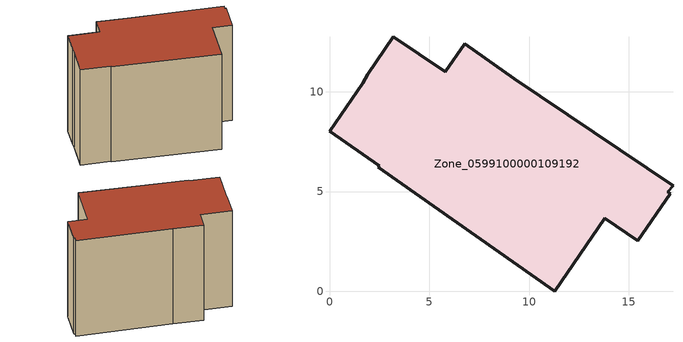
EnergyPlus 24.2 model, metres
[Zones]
Zone_0599100000109192
 floor ground (C_G): 3.19,12.76 5.8,11.01 6.78,12.4 9.26,10.66 17.21,5.29 16.94,4.98 17.06,4.9 15.44,2.54 13.8,3.67 11.29,0 2.44,6.21 2.5,6.29 0,8.01 1.66,10.43 1.92,10.87 z0
 wall outside (C_F): 5.8,11.01 3.19,12.76 1.92,10.87 1.66,10.43 0,8.01 2.5,6.29 2.44,6.21 11.29,0 13.8,3.67 15.44,2.54 17.06,4.9 16.94,4.98 17.21,5.29 9.26,10.66 6.78,12.4 5.8,11.01 z0:11.28
 roof outside (C_R): 0,8.01 2.5,6.29 2.44,6.21 11.29,0 13.8,3.67 15.44,2.54 17.06,4.9 16.94,4.98 17.21,5.29 9.26,10.66 6.78,12.4 5.8,11.01 3.19,12.76 1.92,10.87 1.66,10.43 z11.28
[BUILDING]
Pand.0599100000109192: North Axis=0; Terrain=City; Loads Convergence Tolerance Value=0.04; Temperature Convergence Tolerance Value=0.4; Solar Distribution=FullExterior; Maximum Number of Warmup Days=25; Minimum Number of Warmup Days=1
[Site:Location]
Rotterdam.The.Hague.AP_ZH_NLD Design_Conditions: Latitude=51.96; Longitude=4.45; Time Zone=1; Elevation=-4.5
[SITE:GROUNDTEMPERATURE:BUILDINGSURFACE]
18, 18, 18, 18, 18, 18, 18, 18, 18, 18, 18, 18
[MATERIAL] Thermal Absorptance=0.9; Solar Absorptance=0.7; Visible Absorptance=0.7
Name | Roughness | Thickness | Conductivity | Density | Specific Heat
G.TC.1946 | MediumSmooth | 0.15 | 1 | 540 | 1210
F.TC.1946 | Rough | 0.3 | 0.857143 | 1920 | 840
R.TC.1946 | MediumRough | 0.2 | 0.909091 | 1500 | 1000
[CONSTRUCTION]
C_G: G.TC.1946
C_F: F.TC.1946
C_R: R.TC.1946
[ZONE]
Zone_0599100000109192: Type=1; Multiplier=1; Ceiling Height=Autocalculate; Volume=Autocalculate; Floor Area=autocalculate; Part of Total Floor Area=Yes
[ZONEINFILTRATION:DESIGNFLOWRATE]
Infil_Zone_0599100000109192: Zone or ZoneList or Space or SpaceList=Zone_0599100000109192; Schedule=AlwaysOn; Design Flow Rate Calculation Method=Flow/Area; Flow Rate per Floor Area=0.003; Constant Term Coefficient=1; Temperature Term Coefficient=0; Velocity Term Coefficient=0; Velocity Squared Term Coefficient=0
[HVACTEMPLATE:ZONE:IDEALLOADSAIRSYSTEM]
Zone_0599100000109192: Maximum Heating Supply Air Temperature=50; Minimum Cooling Supply Air Temperature=13; Maximum Heating Supply Air Humidity Ratio=0.0156; Minimum Cooling Supply Air Humidity Ratio=0.0077; Heating Limit=NoLimit; Cooling Limit=NoLimit; Dehumidification Control Type=ConstantSensibleHeatRatio; Cooling Sensible Heat Ratio=0.7; Dehumidification Setpoint=60; Humidification Control Type=None; Humidification Setpoint=30; Outdoor Air Method=None; Outdoor Air Flow Rate per Person=0.00944; Outdoor Air Flow Rate per Zone Floor Area=0; Outdoor Air Flow Rate per Zone=0; Demand Controlled Ventilation Type=None; Outdoor Air Economizer Type=NoEconomizer; Heat Recovery Type=None; Sensible Heat Recovery Effectiveness=0.7; Latent Heat Recovery Effectiveness=0.65
[ZONECONTROL:THERMOSTAT]
ThermostatControl_Zone_0599100000109192: Zone or ZoneList=Zone_0599100000109192; Control Type Schedule=DualSetpointControlType; Control 1=Thermostat_Zone_0599100000109192; Temperature Difference Between Cutout And Setpoint=0
[THERMOSTATSETPOINT:DUALSETPOINT]
Thermostat_Zone_0599100000109192: Heating Setpoint Temperature Schedule=HeatingSetpoint_Zone_0599100000109192; Cooling Setpoint Temperature Schedule=CoolingSetpoint_Zone_0599100000109192
[SCHEDULE:COMPACT]
HeatingSetpoint_Zone_0599100000109192: Through: 12/31, For: AllDays, Until: 24:00, 21
CoolingSetpoint_Zone_0599100000109192: Through: 12/31, For: AllDays, Until: 24:00, 24
DualSetpointControlType: Through: 12/31, For: AllDays, Until: 24:00, 4
AlwaysOn: Through: 12/31, For: AllDays, Until: 24:00, 1
